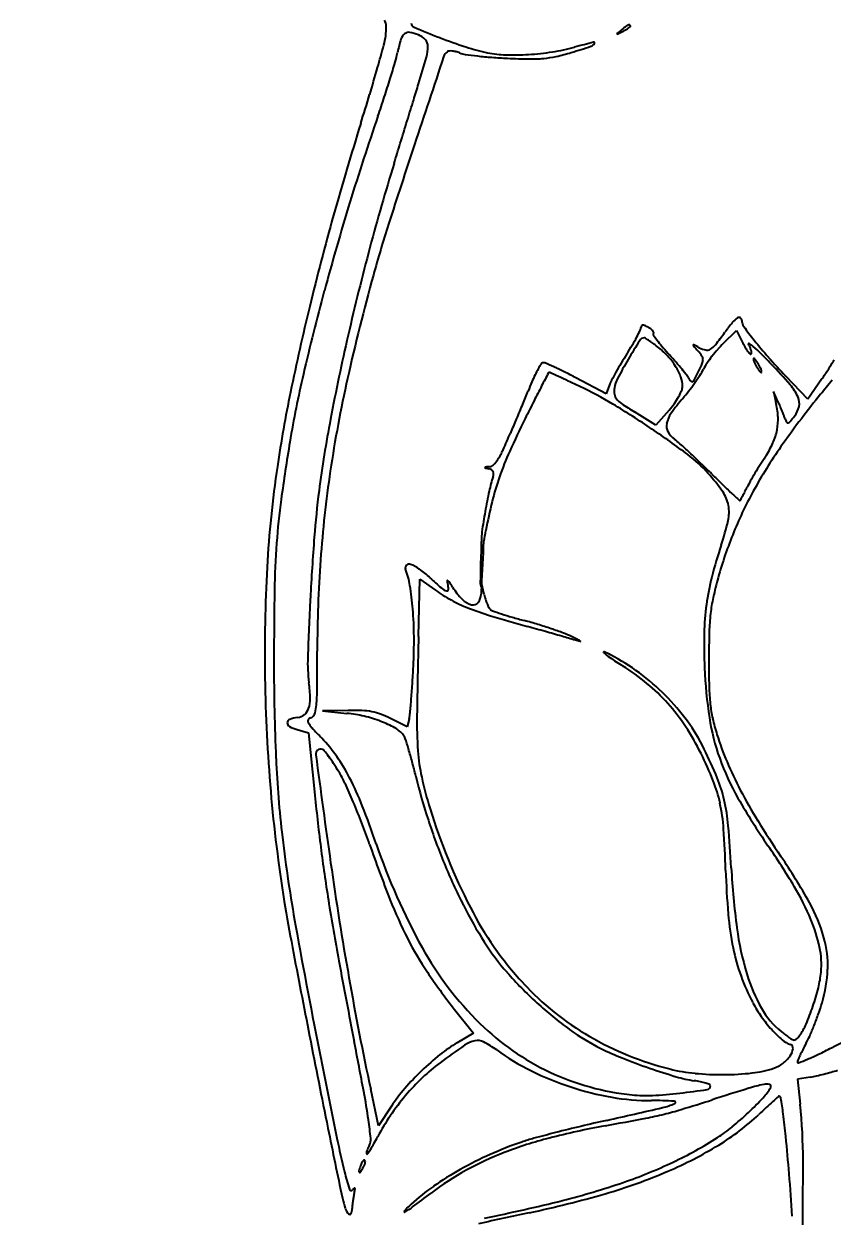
# Model space of a CAD drawing. Header units: millimetres. Extents: x 56222 to 3066687, y -650199 to -121287.
# Drawn here: x 140399.439 to 140402.706, y -185764.656 to -185759.836 of the extents above; entities that cross this region are included whole.
import ezdxf
from ezdxf import colors
from ezdxf.entities.mleader import LeaderData, LeaderLine
from ezdxf.math import Vec2, Vec3

# ---------------------------------------------------------------- set-up
doc = ezdxf.new("R2010")
doc.units = ezdxf.units.MM
doc.header["$MEASUREMENT"] = 0
doc.layers.add('$TD_AUDIT_GENERATED_(A0BDF17)', color=32, linetype='Continuous', lineweight=30)
doc.layers.add('Text', color=7, linetype='Continuous', lineweight=15)
doc.styles.add('style4', font='ARIALN.TTF')

msp = doc.modelspace()

# ---------------------------------------------------------------- linework, layer by layer
at = {"layer": '$TD_AUDIT_GENERATED_(A0BDF17)', "linetype": 'Continuous', "lineweight": 25, "ltscale": 2}
for p, q in [((140402.2659, -185761.1284), (140402.3194, -185761.0764)), ((140402.3194, -185761.0764), (140402.3454, -185761.1271)), ((140401.7924, -185761.332), (140401.6706, -185761.2672)), ((140402.6072, -185761.3539), (140402.519, -185761.2609)), ((140402.6647, -185761.2719), (140402.6072, -185761.3539)), ((140401.806, -185761.2962), (140401.7924, -185761.332)), ((140402.4881, -185761.365), (140402.4684, -185761.3227)), ((140402.4684, -185761.3227), (140402.4786, -185761.365)), ((140401.994, -185761.4584), (140401.907, -185761.4046)), ((140402.0474, -185761.3976), (140401.994, -185761.4584)), ((140401.0343, -185762.3135), (140401.0399, -185762.0805)), ((140401.0399, -185762.0805), (140401.1032, -185762.1259)), ((140401.289, -185762.0965), (140401.2875, -185762.1422)), ((140401.3001, -185762.1435), (140401.289, -185762.0965)), ((140400.7495, -185762.612), (140400.646, -185762.614)), ((140400.646, -185762.614), (140400.7445, -185762.6235)), ((140400.9881, -185762.6778), (140400.9205, -185762.6438)), ((140400.9961, -185762.6474), (140400.9881, -185762.6778)), ((140400.5436, -185762.6891), (140400.5898, -185762.7024)), ((140400.5898, -185762.7024), (140400.6138, -185762.941)), ((140401.1749, -185763.8132), (140401.2568, -185763.9162)), ((140401.2568, -185763.9162), (140401.1905, -185763.955)), ((140402.619, -185764.0935), (140402.5662, -185764.1024)), ((140402.5662, -185764.1024), (140402.5768, -185764.2037)), ((140400.8724, -185764.2904), (140400.8409, -185764.143)), ((140400.9245, -185764.2118), (140400.8724, -185764.2904))]:
    msp.add_line(p, q, dxfattribs=at)
for centre, radius, start, end in [((140400.8425, -185759.8485), 0.0614, 1.465, 26.5866), ((140401.0235, -185759.8332), 0.0187, 179.8066, 247.4095), ((140400.6729, -185759.8528), 0.231, 352.0854, 1.4649), ((140401.0081, -185759.9123), 0.0468, 130.3398, 163.2915), ((140400.9943, -185759.896), 0.0254, 80.0299, 130.3398), ((140400.9697, -185760.0357), 0.1673, 67.5, 80.03), ((140402.7913, -185755.5845), 4.6205, 247.4095, 248.7917), ((140401.0026, -185759.9564), 0.0815, 43.1385, 67.5), ((140401.8369, -185759.8765), 0.00115, 128.9166, 213.6043), ((140401.837, -185759.8765), 0.00121, 213.604, 295.6422), ((140405.8633, -185764.8636), 6.4107, 128.70049, 128.91638), ((140399.0027, -185753.9722), 6.5505, 295.64237, 295.85482), ((140402.3151, -185760.4347), 0.7358, 126.8383, 128.7006), ((140401.7638, -185759.6699), 0.2191, 295.8548, 299.4357), ((140401.8063, -185759.7452), 0.1326, 299.4357, 304.6517), ((140401.9024, -185759.8839), 0.0475, 113.0791, 126.8383), ((140401.8118, -185759.7531), 0.123, 304.6516, 309.1451), ((140401.8858, -185759.8449), 0.00508, 55.0017, 113.0791), ((140401.8855, -185759.8452), 0.00547, 0.0001, 55.0017), ((140401.8867, -185759.8452), 0.0043, 309.1453, 0.0001), ((140393.0919, -185757.8008), 8.0855, 344.11807, 344.79003), ((140400.6042, -185759.8433), 0.3004, 344.79, 352.0852), ((140401.6269, -185760.0981), 0.6929, 163.2915, 167.8956), ((140401.0342, -185759.9268), 0.0381, 0.2101, 43.1384), ((140400.9086, -185759.9273), 0.1637, 344.3387, 0.2101), ((140401.8319, -185758.0568), 1.9686, 248.7917, 252.0749), ((140401.4821, -185759.1382), 0.832, 252.075, 258.3237), ((140401.4465, -185759.1183), 0.8413, 278.8417, 285.073), ((140400.1702, -185755.075), 5.0973, 286.8956, 287.8355), ((140402.7219, -185763.8541), 4.0632, 103.966, 105.073), ((140401.7236, -185759.9028), 0.0257, 287.8354, 327.6751), ((140401.7422, -185759.9146), 0.00369, 327.675, 103.9659), ((140400.4, -185759.8349), 0.5619, 343.7783, 347.8956), ((140627.1965, -185835.274), 238.2733, 161.576303, 161.666143), ((140396.7987, -185758.775), 4.4321, 342.8829, 344.3387), ((140401.1756, -185759.983), 0.0419, 125.6078, 161.5764), ((140401.1594, -185759.9604), 0.0142, 93.3279, 125.6077), ((140401.1631, -185760.0238), 0.0777, 84.1553, 93.3279), ((140401.1608, -185760.0467), 0.1007, 75.6981, 84.1552), ((140401.1552, -185760.0687), 0.1234, 68.4356, 75.6981), ((140401.2375, -185759.8604), 0.1006, 248.4356, 261.7862), ((140401.4505, -185758.3849), 1.5914, 261.7863, 263.567), ((140401.4574, -185758.3233), 1.6533, 263.567, 265.6083), ((140401.4007, -185759.532), 0.4299, 258.3237, 268.2556), ((140401.4936, -185757.8519), 2.1261, 265.6083, 267.2987), ((140401.4174, -185758.9849), 0.9772, 268.2556, 273.6312), ((140401.5258, -185757.1692), 2.8096, 267.2988, 269.1098), ((140401.4116, -185758.8942), 1.0681, 273.6312, 278.8417), ((140401.4907, -185759.4315), 0.547, 269.1099, 275.1983), ((140401.505, -185759.5894), 0.3885, 275.1984, 282.7619), ((140401.3983, -185759.1182), 0.8717, 282.7619, 286.8957), ((140393.6565, -185757.9615), 7.4984, 343.25311, 344.11804), ((140396.8641, -185758.8062), 4.2445, 342.8509, 343.7782), ((140396.397, -185758.662), 4.7333, 341.8906, 342.8509), ((140390.8629, -185757.1208), 10.4157, 342.57694, 343.25303), ((140208.6147, -185700.8209), 201.3379, 342.863967, 342.882989), ((140396.1871, -185758.5934), 4.9541, 340.9627, 341.8906), ((139810.2199, -185577.9848), 618.2397, 342.8557587, 342.8640093), ((140410.6584, -185763.5868), 10.3544, 160.96264, 162.98536), ((140412.2983, -185763.8478), 12.0504, 162.57688, 164.41512), ((139754.4473, -185560.7796), 676.6058, 342.8477189, 342.8557403), ((140431.0068, -185770.2619), 31.5925, 161.66604, 162.28048), ((139962.8583, -185625.1029), 458.4943, 342.836892, 342.847664), ((140409.5483, -185763.0614), 9.0145, 162.83691, 165.07894), ((140411.603, -185763.8759), 11.3423, 162.98531, 164.87443), ((140411.68, -185763.6753), 11.4085, 164.41515, 166.33039), ((140406.1316, -185762.3138), 5.4784, 162.2804, 164.5268), ((140410.8846, -185763.4175), 10.3974, 165.07894, 167.09341), ((140409.157, -185763.1513), 8.6175, 164.52681, 167.38824), ((140410.3777, -185763.5447), 10.0731, 164.87438, 166.84646), ((140410.3359, -185763.3484), 10.0252, 166.33048, 168.35686), ((140402.3808, -185761.1079), 0.1009, 124.6001, 140.7894), ((140402.3294, -185761.0333), 0.0104, 56.4897, 124.6002), ((140402.3277, -185761.0359), 0.0134, 360, 56.4897), ((140402.3814, -185761.0359), 0.0402, 180, 215.8063), ((140401.0021, -185760.6144), 1.0364, 331.9256, 333.649), ((140401.9098, -185761.064), 0.0234, 333.6491, 0), ((140401.9467, -185761.064), 0.0135, 150.0804, 180.0001), ((140401.9398, -185761.06), 0.0055, 91.6729, 150.0803), ((140401.9402, -185761.0742), 0.0197, 66.4359, 91.6731), ((140401.8678, -185761.2402), 0.2008, 61.845, 66.4359), ((140401.9158, -185761.1505), 0.0991, 54.5885, 61.845), ((140401.9468, -185761.1069), 0.0456, 41.6231, 54.5884), ((140401.9654, -185761.0904), 0.0207, 21.8076, 41.6232), ((140401.9871, -185761.0904), 0.00482, 135, 213.2688), ((140401.9809, -185761.0842), 0.00399, 314.9999, 21.8074), ((140401.0156, -185760.1803), 1.5476, 321.992, 324.3161), ((140402.9215, -185761.549), 0.7988, 140.7893, 144.3162), ((140403.6542, -185760.1177), 1.6096, 215.8062, 218.3164), ((140410.0248, -185763.2205), 9.5154, 167.09338, 169.17912), ((140400.7306, -185760.4469), 1.3552, 327.7252, 329.4917), ((140404.9637, -185763.0168), 3.5812, 147.9401, 149.3963), ((140401.1369, -185760.6863), 0.8836, 329.4917, 331.9255), ((140401.9481, -185761.128), 0.0228, 95.3698, 147.9401), ((140401.9465, -185761.1111), 0.00593, 57.1386, 95.3698), ((140401.4355, -185761.9022), 0.9477, 56.0939, 57.1385), ((140401.645, -185761.5905), 0.5721, 54.0356, 56.0939), ((140401.4023, -185761.925), 0.9854, 52.6658, 54.0356), ((140402.4156, -185760.8093), 0.5173, 213.2689, 216.0861), ((140402.3559, -185760.8528), 0.4434, 216.0861, 220.2158), ((140402.1474, -185761.1357), 0.00293, 160.4793, 221.2505), ((140402.146, -185761.1352), 0.00149, 62.8253, 160.4794), ((140400.8687, -185763.6232), 2.7982, 62.3074, 62.8251), ((140402.1757, -185761.0869), 0.0753, 301.0769, 321.9919), ((140402.5348, -185761.4052), 0.3859, 134.1659, 139.0119), ((140402.6467, -185760.9725), 0.3387, 207.1592, 210.8166), ((140402.3698, -185761.1296), 0.00195, 57.3678, 208.1197), ((140402.2368, -185761.2007), 0.1489, 22.5362, 28.1199), ((140402.2989, -185761.2403), 0.1334, 48.5098, 57.3679), ((140403.6266, -185760.1395), 1.5744, 218.3164, 221.5404), ((140403.3089, -185762.0753), 1.6943, 147.7252, 149.1959), ((140401.8079, -185761.3933), 0.3166, 42.7679, 52.6659), ((140402.6733, -185760.5845), 0.859, 220.2158, 222.7335), ((140401.823, -185761.3793), 0.2961, 32.3579, 42.7678), ((140400.9025, -185762.2204), 1.5518, 41.2595, 42.7335), ((140405.6316, -185758.08), 4.6372, 221.2506, 221.6072), ((140402.0114, -185761.295), 0.2044, 34.5298, 41.6072), ((140402.2146, -185761.0588), 0.0979, 242.3074, 258.6194), ((140402.1592, -185761.1933), 0.025, 1.2556, 34.5298), ((140402.2006, -185761.1283), 0.027, 258.6194, 301.077), ((140402.6791, -185761.5331), 0.5787, 142.4472, 145.9232), ((140402.7046, -185761.5528), 0.6109, 139.0119, 142.4471), ((140402.4908, -185761.0655), 0.1572, 210.8166, 217.3106), ((140402.4506, -185761.0961), 0.1067, 217.3106, 224.2616), ((140402.3764, -185761.1684), 0.00298, 224.2618, 315.0001), ((140402.2887, -185761.1791), 0.0927, 14.5724, 22.5363), ((140402.3131, -185761.1728), 0.0675, 6.0084, 14.5724), ((140402.3743, -185761.1664), 0.0059, 314.9999, 6.0083), ((140401.919, -185761.6699), 0.7069, 45.1009, 48.5097), ((140400.7239, -185762.8692), 2.4, 43.7291, 45.1009), ((140404.7579, -185759.1372), 3.0859, 221.5404, 223.4889), ((140401.8742, -185761.432), 0.4091, 150.5711, 154.4272), ((140401.8918, -185761.442), 0.4293, 147.5673, 150.5711), ((140401.5398, -185761.2183), 0.0122, 108.435, 147.5673), ((140401.5399, -185761.2187), 0.0127, 66.9903, 108.435), ((140400.8153, -185762.925), 1.8665, 65.7899, 66.9903), ((140401.1006, -185762.2906), 1.1709, 63.5053, 65.79), ((140403.2073, -185762.0147), 1.576, 149.1959, 150.7486), ((140403.6246, -185762.2247), 2.0254, 149.3963, 151.8762), ((140401.043, -185762.0971), 1.3649, 39.6363, 41.2594), ((140401.8679, -185761.3508), 0.2429, 20.986, 32.3579), ((140401.1383, -185762.0182), 1.2411, 38.1123, 39.6363), ((140401.5025, -185760.9226), 0.7366, 334.2832, 337.1329), ((140402.1451, -185761.1936), 0.0391, 337.1329, 1.2555), ((140402.3858, -185761.3347), 0.2245, 145.9232, 152.9711), ((140402.3894, -185761.1908), 0.00172, 90.0001, 184.809), ((140402.4212, -185761.1882), 0.0336, 184.809, 195.9173), ((140402.4551, -185761.1785), 0.0689, 195.9173, 203.9469), ((140402.3894, -185761.194), 0.00492, 43.5732, 90), ((140402.5417, -185761.14), 0.1637, 203.9469, 208.1549), ((140402.3249, -185761.2554), 0.0939, 38.1385, 43.5732), ((140402.5492, -185761.136), 0.1721, 208.155, 212.3078), ((140402.3127, -185761.265), 0.1094, 32.3079, 38.1384), ((140402.4962, -185761.1695), 0.1094, 212.3079, 218.1384), ((140402.2597, -185761.2985), 0.1721, 28.155, 32.3078), ((140402.2672, -185761.2945), 0.1637, 23.9469, 28.1549), ((140402.3538, -185761.256), 0.0689, 15.9173, 23.9469), ((140400.5894, -185762.9979), 2.5862, 41.1509, 43.7291), ((140401.5196, -185760.4956), 1.3838, 327.6685, 329.6683), ((140404.7625, -185762.2325), 4.3065, 166.8464, 170.5678), ((140405.9066, -185762.4241), 5.2868, 167.3882, 171.5142), ((140402.0859, -185761.5333), 0.6438, 154.4272, 157.1727), ((140444.1476, -185783.3648), 47.9891, 152.55509, 152.62683), ((140401.5618, -185761.248), 0.00263, 89.9999, 152.5549), ((140401.5618, -185761.2526), 0.00726, 65.5827, 89.9999), ((140389.9309, -185786.8723), 28.1434, 65.50404, 65.58265), ((140399.2227, -185766.4794), 5.7335, 65.06689, 65.50394), ((140400.7204, -185763.0533), 2.0231, 61.9884, 63.5053), ((140397.106, -185771.0326), 10.7546, 64.7939, 65.06686), ((140401.9698, -185761.3585), 0.1752, 152.2402, 159.1833), ((140403.0656, -185761.9353), 1.4136, 150.7485, 152.2403), ((140401.9392, -185761.3239), 0.1143, 151.8762, 172.0111), ((140402.0002, -185761.3001), 0.1012, 359.1085, 20.9861), ((140402.0144, -185761.3309), 0.1276, 30.0067, 38.1123), ((140402.2072, -185761.2196), 0.095, 210.0067, 220.4898), ((140402.1312, -185761.2643), 0.0213, 301.2215, 332.4908), ((140401.1379, -185760.747), 1.1412, 332.4908, 334.2832), ((140401.4307, -185760.7798), 0.8814, 324.723, 327.1956), ((140401.9342, -185761.1043), 0.2824, 327.1955, 332.9711), ((140402.484, -185761.1791), 0.0939, 218.1385, 223.5732), ((140402.4195, -185761.2405), 0.00492, 223.5732, 270), ((140402.4195, -185761.2437), 0.00172, 270.0001, 4.809), ((140402.3877, -185761.2463), 0.0336, 4.809, 15.9173), ((140397.9623, -185757.5266), 6.0461, 320.97847, 321.68458), ((140401.912, -185760.7439), 0.9195, 324.9519, 327.6685), ((140405.8954, -185762.4334), 5.4915, 168.3569, 171.5368), ((140599.2119, -185844.3662), 214.4661, 157.218339, 157.233923), ((140447.9236, -185780.8274), 50.3766, 157.17274, 157.21834), ((140407.219, -185764.2447), 6.4042, 152.62683, 153.23142), ((140401.0434, -185762.6674), 1.509, 59.02, 64.7939), ((140401.9182, -185761.3209), 0.093, 172.0111, 188.0586), ((140401.8867, -185761.2322), 0.2283, 330.6549, 337.5226), ((140402.0526, -185761.3009), 0.0488, 337.5226, 359.1086), ((140401.5912, -185760.9079), 0.6761, 319.124, 322.284), ((140401.3706, -185760.7373), 0.9551, 322.284, 324.7231), ((140402.1393, -185761.2776), 0.00571, 220.4897, 301.2216), ((140402.3877, -185761.4263), 0.1979, 24.2519, 41.1508), ((140623.2445, -185854.452), 240.5292, 157.233883, 157.249238), ((140412.6359, -185766.9772), 12.4713, 153.23147, 153.59862), ((140400.0591, -185764.3069), 3.4214, 55.8886, 59.02), ((140401.8628, -185761.3287), 0.0371, 188.0586, 219.9525), ((140401.9109, -185761.2884), 0.0999, 219.9526, 236.2334), ((140402.8068, -185759.9485), 1.7118, 236.2334, 238.2873), ((140401.7852, -185761.1673), 0.349, 318.7025, 324.2428), ((140402.7036, -185761.8707), 0.7951, 139.1241, 144.6374), ((140401.8354, -185761.2034), 0.2872, 324.2428, 330.6549), ((140402.1644, -185761.4412), 0.3233, 3.0788, 13.6342), ((140401.8193, -185761.6778), 0.7384, 23.5306, 25.0703), ((140405.6951, -185763.7933), 3.9072, 140.9784, 144.684), ((140402.5121, -185761.3703), 0.0615, 347.865, 24.2518), ((140402.1444, -185761.4738), 0.1094, 144.6374, 168.4519), ((140402.2657, -185761.4357), 0.2219, 349.0826, 3.0788), ((140401.6304, -185761.7601), 0.9444, 22.2504, 23.5306), ((140401.712, -185761.7267), 0.8563, 20.9568, 22.2503), ((140402.3003, -185761.5014), 0.2263, 17.4762, 20.9568), ((140401.9494, -185760.947), 0.769, 319.6927, 321.8114), ((140402.4783, -185761.363), 0.096, 321.8115, 347.8649), ((140405.5046, -185762.3565), 4.9133, 169.1792, 172.5995), ((140404.8537, -185763.1139), 3.7829, 153.5986, 155.815), ((140585.6505, -185838.6868), 199.7634, 157.249283, 157.26693), ((140402.0844, -185761.4616), 0.0481, 168.4519, 209.0011), ((140402.5947, -185761.4087), 0.0824, 197.4762, 207.8189), ((140402.5263, -185761.4448), 0.00506, 207.8188, 286.3511), ((140402.5231, -185761.4336), 0.0167, 286.3513, 319.6928), ((140399.2177, -185760.5738), 2.3723, 335.4952, 337.267), ((140400.0472, -185764.3245), 3.4426, 52.9282, 55.8887), ((140402.1265, -185761.4382), 0.0962, 209.0011, 233.1391), ((140401.8794, -185761.7678), 0.3157, 47.9294, 53.139), ((140402.2518, -185761.433), 0.2361, 335.5776, 349.0826), ((140408.6403, -185762.8767), 8.2374, 170.56774, 172.19926), ((140401.0589, -185761.413), 0.3488, 328.1994, 335.4953), ((140402.5998, -185762.1016), 1.3121, 155.8151, 160.6975), ((140400.0041, -185763.8454), 3.1145, 46.9597, 47.9293), ((140399.805, -185764.0586), 3.4062, 45.9222, 46.9597), ((140404.1322, -185762.686), 1.9918, 144.6841, 150.819), ((140402.0961, -185761.3623), 0.4071, 326.5967, 335.5775), ((140401.2476, -185761.53), 0.1268, 315.4271, 328.1995), ((140401.7692, -185762.0452), 0.586, 41.9583, 52.9283), ((140399.4871, -185764.3868), 3.8631, 44.9782, 45.9222), ((140403.7151, -185762.43), 1.5323, 146.5966, 148.0143), ((140404.8561, -185762.2787), 4.4406, 171.5368, 176.8293), ((140405.3256, -185762.3374), 4.6993, 171.5142, 175.9149), ((140401.3036, -185761.6297), 0.0013, 160.7039, 254.5301), ((140401.3044, -185761.63), 0.00214, 94.4296, 160.7037), ((140401.566, -185760.6815), 0.9852, 254.5301, 255.4402), ((140401.4106, -185763.0015), 1.3777, 93.7181, 94.4298), ((140401.3087, -185761.6722), 0.0384, 58.462, 75.4402), ((140401.3196, -185761.601), 0.0257, 273.7182, 315.4272), ((140401.3193, -185761.6549), 0.0181, 28.673, 58.462), ((140401.3192, -185761.655), 0.0183, 359.0625, 28.673), ((140401.298, -185761.6546), 0.0395, 342.3912, 359.0623), ((140401.6261, -185762.1738), 0.7783, 35.012, 41.9583), ((140405.51, -185758.3686), 4.6512, 224.9782, 225.718), ((140403.9942, -185762.6085), 1.8635, 149.1582, 150.3146), ((140404.1459, -185762.6991), 2.0402, 148.0143, 149.1582), ((140401.9472, -185761.8607), 0.6417, 162.3912, 167.7996), ((140402.392, -185762.0289), 1.092, 160.6976, 166.1497), ((140403.8939, -185760.0256), 2.3366, 225.718, 226.9563), ((140400.1374, -185760.5893), 2.4911, 332.7801, 333.2747), ((140402.8333, -185761.9467), 0.5272, 150.3147, 153.2746), ((140403.2185, -185762.1339), 2.765, 172.1992, 175.8814), ((140404.1566, -185762.1814), 3.554, 172.5995, 175.6392), ((140403.6251, -185762.2235), 2.3584, 167.7995, 169.853), ((140402.1483, -185761.8081), 0.1408, 10.383, 35.012), ((140408.6549, -185754.9279), 9.3118, 226.95632, 227.22584), ((140403.8086, -185762.5053), 1.6212, 150.8191, 157.6978), ((140402.3201, -185761.7511), 0.0183, 319.6196, 331.6981), ((140400.1045, -185760.558), 2.5348, 331.6983, 332.062), ((140401.0065, -185761.0364), 1.5138, 332.0619, 332.7802), ((140403.8349, -185762.261), 2.5715, 169.8529, 171.6882), ((140403.2092, -185762.2303), 1.9337, 166.1497, 169.704), ((140402.1347, -185761.8105), 0.1547, 347.2651, 10.3829), ((140402.3325, -185761.7616), 0.00203, 227.2257, 319.6197), ((140401.285, -185761.6185), 1.0257, 341.5479, 347.2651), ((140407.0266, -185762.1782), 5.7434, 177.11715, 179.19424), ((140398.9428, -185761.4553), 2.4026, 348.6381, 349.704), ((140403.8498, -185762.5222), 1.6657, 157.6978, 164.4384), ((140403.902, -185762.1831), 3.4503, 175.8814, 179.0747), ((140410.9567, -185762.7), 10.3738, 175.63916, 177.00645), ((140391.1688, -185761.4993), 10.1386, 356.5454, 357.57286), ((140404.0841, -185762.5525), 1.925, 161.5479, 165.5644), ((140405.8326, -185762.3736), 5.2076, 175.915, 179.9895), ((140406.6827, -185762.3799), 6.2701, 176.8293, 180.91589), ((140400.9951, -185762.0352), 0.0143, 132.2375, 200.9936), ((140400.668, -185762.1607), 0.3361, 9.2162, 20.9936), ((140400.9966, -185762.0369), 0.0165, 70.4676, 132.2375), ((140400.956, -185762.1514), 0.138, 53.7912, 70.4675), ((140400.7459, -185762.4383), 0.4937, 47.3312, 53.7911), ((140402.4245, -185760.6173), 1.983, 227.3311, 229.1279), ((140401.1511, -185762.0873), 0.00153, 55.8301, 188.8829), ((140401.2511, -185762.0717), 0.1028, 188.883, 195.9911), ((140401.1393, -185762.1047), 0.0225, 33.8473, 55.83), ((140400.3184, -185762.6552), 1.011, 32.4243, 33.8473), ((140401.3339, -185762.0963), 0.0502, 181.1931, 195.8641), ((140403.1673, -185762.3165), 0.9783, 165.5645, 172.2293), ((140403.6779, -185762.4743), 1.4872, 164.4383, 167.5974), ((140417.9121, -185762.4094), 17.4622, 179.07464, 180.03469), ((140399.8283, -185762.297), 1.1868, 4.6115, 9.2161), ((140401.451, -185761.6412), 0.5966, 234.3385, 241.4583), ((140401.1675, -185762.0698), 0.0621, 229.1278, 251.081), ((140401.1493, -185762.1229), 0.006, 251.081, 358.8745), ((140401.0773, -185762.1215), 0.078, 358.8746, 15.9911), ((140401.4325, -185761.9475), 0.309, 212.4242, 224.0642), ((140401.2323, -185762.1404), 0.0553, 320.8406, 358.196), ((140401.2873, -185762.1096), 0.00174, 195.8643, 339.1299), ((140401.5823, -185762.0768), 0.2899, 193.3019, 197.1715), ((140414.0238, -185762.8604), 13.4452, 177.0065, 178.02498), ((140401.458, -185761.6283), 0.6112, 241.4582, 248.45), ((140401.2678, -185762.1069), 0.0797, 224.0642, 255.9278), ((140401.2548, -185762.1588), 0.0262, 255.9277, 320.8406), ((140401.548, -185762.0873), 0.2541, 197.1715, 201.4434), ((140401.5159, -185762.1), 0.2196, 201.4434, 205.6499), ((140401.3429, -185762.183), 0.0277, 205.6499, 225), ((140403.2028, -185762.3213), 1.0142, 172.2293, 178.7533), ((140402.8488, -185762.292), 0.6384, 167.5973, 173.541), ((140399.491, -185762.3242), 1.5252, 0.4179, 4.6115), ((140401.6762, -185761.0758), 1.2053, 248.45, 253.0756), ((140401.3417, -185762.1842), 0.026, 225, 250.4384), ((140403.4408, -185755.2768), 7.2668, 253.07563, 254.30083), ((140401.9291, -185760.5311), 1.7803, 250.4385, 251.6719), ((140401.7908, -185760.9486), 1.3406, 251.672, 253.6326), ((140402.0137, -185760.1896), 2.1316, 253.6326, 255.0178), ((140403.0764, -185762.3178), 0.8674, 173.5409, 178.4355), ((140401.0422, -185763.82), 1.6266, 73.0649, 75.0177), ((140393.7223, -185789.8535), 28.6497, 74.14975, 74.30078), ((140400.9595, -185764.0915), 1.9103, 71.334, 73.065), ((140401.0238, -185763.901), 1.7093, 69.5913, 71.334), ((140398.9364, -185762.3282), 2.0798, 357.0943, 0.4179), ((140434.2068, -185763.1201), 33.1823, 178.60713, 179.15762), ((140396.2662, -185780.8933), 19.3355, 73.94693, 74.14976), ((140395.0725, -185785.0418), 23.6522, 73.80789, 73.94701), ((140401.4849, -185762.6618), 0.387, 64.3418, 69.5913), ((140401.0828, -185763.499), 1.3158, 63.2514, 64.3418), ((140401.5212, -185762.8339), 0.527, 71.6601, 73.8079), ((140401.5821, -185762.5082), 0.2063, 58.9637, 63.2514), ((140401.6875, -185762.3322), 0.0016, 251.6599, 326.1125), ((140401.6879, -185762.3324), 0.00115, 326.1123, 58.9633), ((140404.3873, -185762.3471), 2.1989, 178.7532, 182.4109), ((140406.4693, -185762.4105), 4.2615, 178.4355, 179.9391), ((140379.4007, -185762.3687), 21.2243, 359.5515, 359.98947), ((140401.7833, -185762.3766), 0.00204, 69.287, 227.6242), ((140401.9223, -185762.2244), 0.2082, 227.6242, 236.5022), ((140401.7024, -185762.5906), 0.2308, 62.1841, 69.2869), ((140401.3857, -185763.1909), 0.9095, 53.4528, 62.1841), ((140409.5295, -185762.4145), 9.0797, 180.03459, 182.47163), ((140401.2134, -185762.4186), 0.6272, 178.0251, 187.4676), ((140395.485, -185762.153), 5.5356, 356.3435, 357.0943), ((140403.1201, -185760.4145), 2.3785, 236.5021, 237.9913), ((140401.3769, -185763.2033), 0.9103, 50.3554, 57.9913), ((140406.8248, -185762.4108), 4.6171, 179.9391, 181.3054), ((140407.0088, -185762.3747), 6.5962, 180.91591, 184.90948), ((140401.3777, -185763.2018), 0.923, 44.8173, 53.4528), ((140404.0175, -185762.3627), 1.8288, 182.4108, 188.7656), ((140400.0217, -185762.5748), 0.5748, 1.2284, 7.4676), ((140397.1888, -185762.2619), 3.8283, 355.3537, 356.3435), ((140401.4577, -185763.1057), 0.7836, 41.8113, 50.3554), ((140403.037, -185762.4972), 0.8283, 181.3054, 186.1796), ((140400.4729, -185762.5652), 0.1235, 341.6983, 1.2284), ((140399.9476, -185762.5296), 0.6767, 354.2658, 359.5515), ((140396.6264, -185762.2162), 4.3926, 354.6315, 355.3537), ((140401.3994, -185763.1802), 0.8924, 36.0355, 44.8174), ((140400.5387, -185762.5869), 0.0541, 276.7525, 309.1916), ((140400.5388, -185762.587), 0.054, 309.1915, 341.6984), ((140400.5922, -185762.6198), 0.0227, 284.6549, 338.027), ((140400.508, -185762.5859), 0.1135, 338.027, 354.2658), ((140400.6938, -185763.1501), 0.529, 76.8132, 84.4973), ((140400.769, -185763.5919), 0.9801, 87.8614, 91.1423), ((140400.7953, -185762.8887), 0.2765, 79.4452, 87.8614), ((140400.8069, -185762.8264), 0.2131, 69.574, 79.4452), ((140400.7441, -185762.995), 0.393, 63.3309, 69.5739), ((140400.8764, -185762.6156), 0.1239, 345.148, 354.6315), ((140401.442, -185763.1198), 0.8046, 33.3882, 41.8112), ((140402.7191, -185762.5316), 0.5085, 186.1796, 192.7924), ((140400.5186, -185762.662), 0.0148, 109.7941, 178.2273), ((140400.5203, -185762.6621), 0.0165, 178.2273, 241.9302), ((140400.5874, -185762.5363), 0.159, 241.9303, 254.0183), ((140400.5618, -185762.782), 0.1423, 96.7525, 109.7941), ((140400.5993, -185762.6551), 0.0122, 152.9861, 209.0215), ((140400.6017, -185762.6563), 0.0149, 104.6549, 152.986), ((140400.682, -185762.6092), 0.1068, 209.0214, 222.5378), ((140400.6954, -185763.143), 0.5217, 69.0484, 76.8131), ((140400.7278, -185763.0586), 0.4313, 60.7677, 69.0484), ((140402.7776, -185762.658), 1.7497, 179.1576, 183.8435), ((140401.2618, -185763.2385), 1.0204, 26.3396, 33.3882), ((140401.498, -185763.1084), 0.7705, 26.2306, 36.0355), ((140403.0931, -185762.5052), 0.8935, 188.7655, 199.6243), ((140403.039, -185762.459), 0.8366, 192.7925, 197.3471), ((140402.3606, -185761.069), 2.3849, 222.5378, 223.955), ((140400.2177, -185763.1351), 0.5918, 34.7655, 43.955), ((140400.8799, -185762.7868), 0.1199, 39.296, 60.7677), ((140400.9393, -185762.7382), 0.0431, 18.3833, 39.296), ((140399.2415, -185763.3024), 1.8322, 16.9775, 18.3833), ((140403.4084, -185762.3436), 1.2236, 197.3472, 202.9148), ((140400.6393, -185762.7884), 0.0203, 72.0635, 187.5378), ((140400.6404, -185762.785), 0.0168, 38.5011, 72.0636), ((140400.0383, -185763.264), 0.7861, 36.3882, 38.501), ((140399.5055, -185763.2218), 1.5561, 14.9915, 16.9775), ((140400.5316, -185763.5846), 1.8478, 22.2785, 26.2306), ((140404.714, -185762.6224), 4.2597, 182.4716, 186.7637), ((140445.6378, -185756.8341), 45.411, 187.53769, 188.09369), ((140400.1268, -185763.1987), 0.6762, 33.4142, 36.3881), ((140400.0733, -185763.2354), 0.7676, 27.2047, 34.7655), ((140398.7435, -185763.4259), 2.345, 13.5309, 14.9915), ((140401.7379, -185762.7279), 0.7077, 183.8435, 192.529), ((140400.8368, -185763.4489), 1.4947, 21.6927, 26.3396), ((140403.1921, -185762.4699), 0.9986, 199.6243, 209.7753), ((140403.6755, -185762.2307), 1.5136, 202.9148, 207.6617), ((140399.802, -185763.4131), 1.0654, 31.2986, 33.4142), ((140400.3153, -185763.1009), 0.4646, 24.7804, 31.2987), ((140398.4266, -185763.9729), 2.5449, 22.93, 24.7804), ((140399.68, -185763.4375), 1.2098, 21.3612, 27.2048), ((140403.3094, -185762.3271), 2.3512, 193.5309, 198.0583), ((140402.6428, -185762.5268), 1.6347, 192.5291, 197.1749), ((140401.7133, -185763.1003), 0.5514, 11.9116, 21.6927), ((140401.7117, -185763.1011), 0.5725, 12.8163, 22.2784), ((140406.3563, -185762.4308), 5.9413, 184.90948, 189.22884), ((140408.9721, -185762.0995), 8.4006, 185.74914, 187.28625), ((140404.6729, -185761.6227), 2.7046, 209.7753, 214.6009), ((140404.1141, -185762.0008), 2.0088, 207.6617, 211.7318), ((140398.1278, -185764.0993), 2.8693, 21.0724, 22.9301), ((140397.3042, -185764.3667), 3.7609, 18.852, 21.3612), ((140403.4378, -185762.281), 2.4668, 197.1749, 207.1967), ((140401.5084, -185763.1435), 0.7608, 3.9645, 11.9116), ((140401.5174, -185763.1453), 0.7718, 5.0367, 12.8163), ((140403.4209, -185762.2907), 2.4685, 198.0583, 202.4235), ((140405.9799, -185760.847), 4.2025, 211.7318, 214.0751), ((140398.29, -185764.0368), 2.6955, 19.1256, 21.0724), ((140397.8998, -185763.3936), 4.378, 1.7875, 3.9645), ((140397.3426, -185763.5133), 4.9628, 3.0697, 5.0367), ((140406.405, -185762.4219), 5.9625, 186.76358, 190.23658), ((140406.2922, -185761.2618), 5.7742, 199.12568, 201.47266), ((140403.32, -185762.3127), 2.596, 198.852, 208.9545), ((140399.9198, -185764.9017), 3.0698, 30.9373, 34.6009), ((140407.6401, -185762.2698), 7.0578, 187.28627, 189.03788), ((140400.3471, -185764.6571), 2.598, 29.2295, 34.0751), ((140414.5904, -185761.2493), 14.0512, 188.0937, 190.00756), ((140403.3086, -185762.337), 2.3471, 202.4235, 206.8934), ((140405.3735, -185763.0826), 3.0797, 183.0696, 187.6135), ((140405.5582, -185763.1546), 3.2841, 181.7875, 184.9022), ((140401.6553, -185763.8615), 1.0464, 22.7624, 30.9373), ((140407.1803, -185762.2969), 6.7761, 189.22879, 190.82503), ((140410.4704, -185761.8196), 9.9236, 189.03779, 190.47223), ((140402.5614, -185762.7293), 1.7652, 201.4727, 207.1475), ((140402.8072, -185762.5914), 1.7848, 206.8935, 212.3821), ((140402.0447, -185763.7072), 0.6526, 15.6983, 29.2295), ((140402.4742, -185762.7762), 1.3834, 207.1967, 222.6495), ((140403.4709, -185763.3336), 1.1891, 184.9022, 191.5492), ((140429.2382, -185758.2985), 29.165, 190.23656, 191.30684), ((140403.4767, -185763.3361), 1.166, 187.6134, 196.9957), ((140402.0445, -185763.6982), 0.6243, 11.9157, 22.7624), ((140402.1924, -185762.9185), 1.3505, 207.1475, 213.8163), ((140402.2768, -185763.642), 0.4116, 357.787, 15.6982), ((140478.761, -185748.6098), 79.6536, 190.825008, 191.087423), ((140402.2181, -185762.9223), 1.3367, 208.9546, 225.5559), ((140402.138, -185763.0158), 0.9924, 212.3821, 221.2558), ((140403.122, -185763.4049), 0.833, 191.5491, 199.6975), ((140402.326, -185763.6388), 0.3367, 354.6948, 11.9157), ((140431.379, -185757.9549), 31.1863, 190.47222, 191.08322), ((140402.8826, -185762.4562), 2.1812, 213.8163, 218.4729), ((140402.5684, -185762.6382), 1.565, 221.2558, 227.5638), ((140403.0957, -185763.4143), 0.805, 199.6975, 208.0574), ((140403.0314, -185763.4723), 0.7004, 196.9957, 209.3271), ((140402.2489, -185763.6317), 0.4141, 345.8935, 354.6948), ((140402.1438, -185763.6368), 0.5446, 343.268, 357.787), ((140413.562, -185761.4307), 13.007, 190.00765, 192.03564), ((140402.3037, -185762.9333), 1.1516, 222.6495, 239.8027), ((140401.698, -185763.4932), 0.9821, 341.2772, 345.8935), ((140402.5526, -185762.6555), 1.5416, 227.5638, 233.9074), ((140402.8502, -185763.5452), 0.5269, 208.0574, 215.2315), ((140402.7058, -185763.6551), 0.327, 209.3271, 231.1229), ((140401.7122, -185763.498), 0.9672, 336.7475, 341.2772), ((140401.7161, -185763.5082), 0.9913, 340.5853, 343.268), ((140402.0046, -185763.1401), 1.0317, 225.556, 244.8121), ((140402.8875, -185763.5188), 0.5726, 215.2315, 221.9717), ((140402.384, -185763.7867), 0.2359, 323.825, 336.7476), ((140401.3718, -185763.3869), 1.3563, 338.4645, 340.5853), ((140469.3879, -185750.4465), 70.1023, 191.087474, 191.397558), ((140402.1694, -185763.1811), 0.891, 233.9073, 243.4706), ((140402.3547, -185762.8456), 1.253, 239.8026, 255.9037), ((140402.8271, -185763.5731), 0.4913, 221.9717, 228.8893), ((140403.3884, -185762.8086), 1.4144, 231.1229, 232.9149), ((140402.5001, -185763.8716), 0.0921, 311.3832, 323.825), ((140402.2714, -185763.7769), 0.3757, 331.0743, 336.3157), ((140401.4763, -185763.4282), 1.2439, 336.3157, 338.4645), ((140402.0517, -185762.7084), 1.4249, 297.2176, 302.8083), ((140376.9557, -185768.6158), 24.2713, 10.59808, 11.08326), ((140401.4831, -185764.4549), 0.5792, 120.3388, 128.6778), ((140403.5233, -185767.2985), 4.0514, 124.6407, 126.3607), ((140401.2883, -185764.0636), 0.1195, 102.7366, 124.6407), ((140401.2735, -185763.9983), 0.0526, 62.9422, 102.7365), ((140401.1147, -185764.3093), 0.4017, 54.0431, 62.9421), ((140402.252, -185763.0157), 1.0759, 243.4706, 248.4614), ((140402.5692, -185763.8687), 0.099, 228.8893, 251.5651), ((140402.558, -185763.9071), 0.0373, 232.9149, 257.5591), ((140402.4835, -185763.9699), 0.0652, 324.4984, 351.7926), ((140402.5331, -185763.977), 0.0151, 351.7926, 71.565), ((140402.5527, -185763.9313), 0.0126, 257.5591, 311.3832), ((140403.3404, -185764.3677), 0.8456, 151.0743, 152.9557), ((140401.7427, -185762.1075), 2.1005, 295.6152, 297.2176), ((140485.7841, -185746.9924), 86.8301, 191.306869, 191.525051), ((140401.7818, -185764.828), 1.0572, 128.6778, 133.9928), ((140401.9233, -185763.1946), 0.9753, 234.043, 243.6438), ((140402.8434, -185761.5173), 2.6868, 248.4614, 250.981), ((140402.4204, -185763.9249), 0.1427, 307.2118, 324.4983), ((140402.5869, -185764.0331), 0.0207, 157.3761, 180), ((140403.144, -185764.2653), 0.6243, 155.4495, 157.3762), ((140402.0508, -185762.6989), 1.4346, 291.2405, 292.7906), ((140403.1043, -185764.2471), 0.5806, 152.9556, 155.4495), ((140402.2252, -185763.114), 0.9844, 292.7907, 295.6152), ((140401.8038, -185764.8507), 1.0888, 133.9928, 139.2516), ((140401.5431, -185764.6088), 0.7114, 126.3607, 133.8542), ((140402.0243, -185762.9907), 1.2028, 243.6438, 251.8476), ((140402.0021, -185763.1453), 1.0259, 244.8122, 264.1502), ((140402.8464, -185761.5087), 2.6959, 250.9809, 253.399), ((140402.2187, -185763.387), 0.6948, 255.9036, 264.4775), ((140402.3342, -185763.648), 0.4319, 276.4074, 288.3195), ((140402.4301, -185763.9376), 0.1268, 288.3196, 307.2118), ((140402.5694, -185764.0331), 0.00316, 180.0001, 291.2406), ((140402.4106, -185763.0482), 1.0663, 284.2356, 285.8976), ((140402.543, -185763.5132), 0.5828, 285.8976, 288.51), ((140401.7083, -185764.7807), 0.9498, 133.8541, 139.8875), ((140402.2276, -185763.5844), 0.53, 253.3989, 261.4715), ((140402.086, -185764.5286), 0.4248, 78.0248, 81.4715), ((140402.2613, -185762.9465), 1.1374, 264.4775, 270.4044), ((140402.1263, -185764.3384), 0.2304, 72.5763, 78.0248), ((140402.1322, -185764.3196), 0.2107, 67.9211, 72.5763), ((140402.2617, -185763.0029), 1.081, 270.4044, 276.4074), ((140402.5723, -185764.7951), 0.6868, 101.9865, 107.1977), ((140402.44, -185764.1719), 0.0496, 74.6355, 101.9865), ((140402.4511, -185764.1315), 0.00776, 330.7675, 74.6355), ((140402.5428, -185763.6385), 0.4614, 279.496, 282.5664), ((140402.4163, -185763.071), 1.0427, 282.5665, 284.2356), ((140398.0008, -185764.6781), 2.861, 8.2572, 10.598), ((140401.7337, -185764.8021), 0.9831, 139.8874, 145.8256), ((140401.5239, -185764.6096), 0.7194, 139.2516, 146.4252), ((140402.0204, -185763.0027), 1.1902, 251.8477, 260.0917), ((140401.9516, -185763.638), 0.5306, 264.1503, 273.0066), ((140401.8867, -185762.4023), 1.7681, 273.0066, 276.6201), ((140401.6302, -185760.1919), 3.9932, 276.6201, 278.2264), ((140402.1994, -185764.1291), 0.0152, 278.2264, 360), ((140402.2095, -185764.1291), 0.00507, 0.0001, 67.9211), ((140407.8316, -185781.7875), 18.4744, 107.19771, 107.67785), ((140402.2709, -185764.0307), 0.2142, 316.8817, 330.7674), ((140419.5709, -185782.9347), 25.3739, 132.31555, 132.38614), ((140402.4905, -185764.1738), 0.00244, 90, 132.3156), ((140402.4905, -185764.1801), 0.0087, 9.1966, 90), ((140391.452, -185718.4051), 47.0153, 282.70839, 282.99075), ((140401.974, -185763.268), 0.9209, 260.0918, 270.0848), ((140401.9781, -185766.0419), 1.8531, 87.2165, 90.0848), ((140401.9589, -185763.9492), 0.2749, 282.9908, 293.8144), ((140402.0679, -185764.1961), 0.00503, 293.8144, 87.2164), ((140398.4948, -185752.4923), 12.2727, 287.06093, 287.67789), ((140401.4324, -185763.2455), 1.363, 313.3436, 316.8817), ((140407.4666, -185769.6244), 7.383, 132.9101, 133.23187), ((140405.0605, -185767.036), 3.849, 132.3861, 132.9101), ((140400.2202, -185764.5477), 2.3086, 7.6177, 9.1965), ((140400.4161, -185764.4294), 2.1724, 359.9538, 5.9648), ((140399.3814, -185764.4777), 1.4659, 5.338, 8.2572), ((140401.6331, -185764.7338), 0.8614, 145.8256, 152.3823), ((140403.5192, -185771.9149), 7.8383, 102.7084, 103.49151), ((140396.7182, -185736.8406), 27.9145, 280.46422, 280.80777), ((140401.6652, -185762.7543), 1.5327, 280.8078, 283.6504), ((140401.7449, -185763.0825), 1.195, 283.6505, 287.0609), ((140401.7381, -185763.531), 0.9804, 301.3121, 313.2319), ((140401.4429, -185763.2566), 1.3477, 309.5714, 313.3436), ((140400.1356, -185764.559), 2.3939, 5.3952, 7.6178), ((140424.2559, -185759.5447), 24.0624, 191.3976, 192.08607), ((140402.4094, -185767.6547), 3.4208, 100.4643, 104.3327), ((140403.3868, -185771.3633), 7.2711, 103.49155, 104.32004), ((140401.9224, -185763.8369), 0.595, 302.6205, 309.5713), ((140404.3677, -185763.5938), 3.7384, 191.5251, 193.6638), ((140400.7909, -185764.346), 0.0503, 331.845, 5.338), ((140400.4345, -185764.1257), 0.4822, 327.3265, 330.5299), ((140399.9813, -185763.8696), 1.0027, 330.5298, 332.3823), ((140401.9391, -185765.7828), 1.5076, 108.8774, 114.0623), ((140401.9587, -185765.8907), 1.6001, 104.3327, 111.1608), ((140401.7062, -185765.1018), 0.7879, 105.1112, 108.8775), ((140403.211, -185770.6745), 6.5602, 104.32009, 105.11123), ((140401.3797, -185762.9889), 1.6017, 295.2658, 302.6205), ((140386.895, -185765.8095), 15.6935, 4.84102, 5.39518), ((140400.8281, -185764.4012), 0.00435, 170.6246, 225), ((140400.8948, -185764.4122), 0.0719, 163.5884, 170.6246), ((140400.8266, -185764.4027), 0.00226, 225, 325.486), ((140400.9147, -185764.4181), 0.0927, 156.6085, 163.5884), ((140400.2752, -185764.0236), 0.6714, 325.486, 327.3265), ((140400.9714, -185764.4426), 0.1544, 151.845, 156.6086), ((140401.9241, -185765.7493), 1.471, 114.0623, 119.3438), ((140401.8282, -185765.5538), 1.2389, 111.1608, 119.0373), ((140401.4007, -185762.9764), 1.6295, 293.1651, 301.3121), ((140401.2431, -185764.6153), 0.4719, 159.0064, 162.0026), ((140400.8666, -185764.4708), 0.0686, 151.3687, 159.0064), ((140400.8314, -185764.4516), 0.0285, 136.6591, 151.3687), ((140400.7217, -185764.4111), 0.1017, 329.8216, 336.344), ((140400.8188, -185764.4397), 0.0112, 111.6459, 136.6593), ((140400.8158, -185764.4321), 0.00298, 45, 111.6458), ((140400.7555, -185764.426), 0.0647, 336.344, 345.498), ((140400.814, -185764.4338), 0.00541, 355.9066, 45), ((140400.775, -185764.431), 0.0446, 345.498, 355.9067), ((140401.2006, -185762.6095), 2.0213, 289.0883, 295.2658), ((140313.3679, -185764.3592), 89.2206, 359.540087, 359.953762), ((140401.6609, -185764.2519), 0.9528, 193.6638, 198.0441), ((140400.8059, -185764.4733), 0.0122, 162.0025, 203.688), ((140400.797, -185764.4772), 0.00245, 203.688, 324.5984), ((140400.6244, -185764.3546), 0.2141, 324.5985, 329.8216), ((140401.8077, -185765.5167), 1.1965, 119.0373, 127.122), ((140401.8551, -185765.6266), 1.3302, 119.3437, 124.8767), ((140401.1642, -185762.4236), 2.2308, 286.2468, 293.1651), ((140397.9053, -185764.877), 4.6438, 2.7284, 4.841), ((140400.7624, -185764.5446), 0.00774, 198.0442, 324.6457), ((140400.8106, -185764.5788), 0.0514, 134.7679, 144.6458), ((140400.3689, -185764.4724), 0.4156, 347.0887, 349.3692), ((140400.7755, -185764.5435), 0.00159, 18.3899, 134.7679), ((140400.7654, -185764.5468), 0.0123, 349.3692, 18.3899), ((140401.5857, -185765.2401), 0.859, 124.8766, 132.5548), ((140400.9141, -185761.7816), 2.8973, 284.0293, 289.0884), ((140401.1171, -185764.4993), 0.399, 192.0861, 198.2554), ((140401.1747, -185764.6535), 0.4103, 172.1395, 174.3637), ((140401.2081, -185764.6581), 0.444, 169.9442, 172.1395), ((140401.0788, -185764.6351), 0.3126, 167.0888, 169.9443), ((140396.4251, -185758.4053), 7.7223, 306.4255, 307.12198), ((140399.8504, -185757.5243), 7.2855, 281.48845, 284.0293), ((140400.6027, -185760.4966), 4.2379, 281.9671, 286.2468), ((140400.797, -185764.6049), 0.062, 198.2555, 222.6733), ((140400.7558, -185764.6429), 0.00591, 222.6733, 334.4838), ((140400.7176, -185764.6247), 0.0482, 334.4836, 359.553), ((140400.8974, -185764.6261), 0.1316, 174.3636, 179.553), ((140400.9774, -185764.6375), 0.00215, 137.0146, 298.9098), ((140401.3589, -185764.993), 0.5236, 132.5547, 137.0145), ((140400.8385, -185764.386), 0.2894, 298.9097, 306.4256), ((140406.3715, -185787.7136), 23.5837, 101.9671, 102.47474)]:
    msp.add_arc(centre, radius, start, end, dxfattribs=at)

# ---------------------------------------------------------------- leaders
at = {"layer": 'Text', "color": 1, "lineweight": 0, "ltscale": 20}
ml = msp.add_multileader_mtext('Standard', dxfattribs=at)
ml.set_content('Painting', color=1, style='style4')
ml.set_leader_properties()
ml.build(insert=Vec2(0, 0))
ml.multileader.update_dxf_attribs({"dogleg_length": 2.0246, "arrow_head_size": 2})
ctx = ml.context
ctx.base_point, ctx.char_height, ctx.arrow_head_size, ctx.landing_gap_size, ctx.plane_origin = Vec3(140408.1781, -185766.6213), 3, 2, 0.4, Vec3(140341.1426, -185766.6213)
notes = []
notes.append((ctx, [(0, (1, 1, 0), (140406.1535, -185766.6213), (1, 0), 2.0246, [(0, [(140399.4391, -185766.6213)], 0, [])])]))
ctx.mtext.insert = Vec3(140408.5781, -185764.6803)
for ctx, leaders in notes:
    for number, flags, end, landing, length, lines in leaders:
        leader = LeaderData()
        leader.index, (leader.has_last_leader_line, leader.has_dogleg_vector, leader.attachment_direction) = number, flags
        leader.last_leader_point, leader.dogleg_vector, leader.dogleg_length = Vec3(end), Vec3(landing), length
        for number, points, colour, breaks in lines:
            line = LeaderLine()
            line.index, line.vertices, line.color, line.breaks = number, Vec3.list(points), colors.encode_raw_color(colour), breaks
            leader.lines.append(line)
        ctx.leaders.append(leader)

doc.saveas('drawing.dxf')
